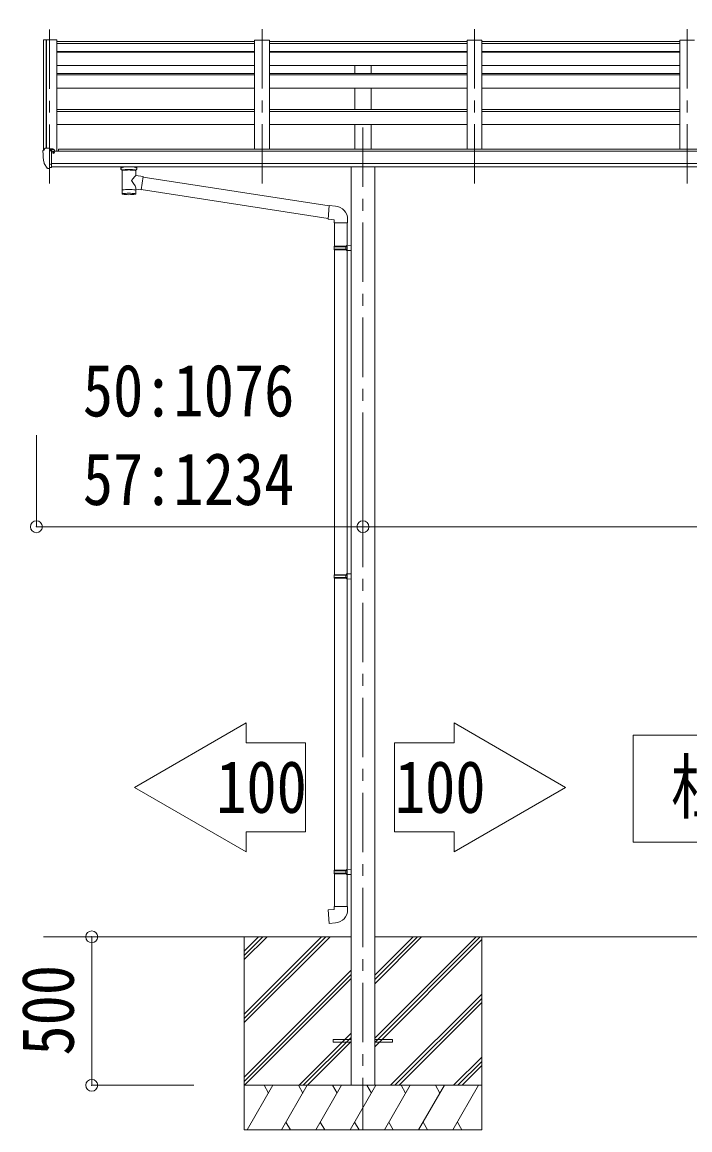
# Model space of a CAD drawing. Units: millimetres at full size, sheet at 1:40; details may follow other scales. Extents: x -11181 to 11305, y -7804 to 7716.
# Drawn here: x 2078 to 4327, y -3656 to 74 of the extents above; entities that cross this region are included whole.
import ezdxf
from ezdxf.enums import TextEntityAlignment as Align

# ---------------------------------------------------------------- set-up
doc = ezdxf.new("R2010")
doc.units = ezdxf.units.MM
doc.header["$LTSCALE"] = 40
doc.header["$PDMODE"] = 32
doc.header["$PDSIZE"] = 40
doc.linetypes.add('CHAIN1', pattern=[8, 5, -1, 1, -1])
for name, color, linetype, lineweight in [('0-0_0', 7, 'Continuous', 9), ('0-2_部品', 7, 'Continuous', 9), ('0-4_TABLE1', 7, 'Continuous', 9), ('0-6_OTH_LINE', 7, 'Continuous', 9), ('0-E_DET2', 6, 'Continuous', 9)]:
    doc.layers.add(name, color=color, linetype=linetype, lineweight=lineweight)
doc.styles.add('ＭＳ ゴシック', font='')
doc.styles.get('ＭＳ ゴシック').set_extended_font_data('MS Gothic')

msp = doc.modelspace()

# ---------------------------------------------------------------- linework, layer by layer
at = {"layer": '0-0_0'}
for p, q in [((2826.21, -3266.96), (3086.94, -3006.24)), ((2826.21, -3281.1), (3101.08, -3006.24)), ((2826.21, -3295.25), (3115.23, -3006.24)), ((2826.21, -3083.12), (2903.09, -3006.24)), ((2826.21, -3068.97), (2888.95, -3006.24)), ((2826.21, -3054.83), (2874.81, -3006.24)), ((3265.71, -3347.96), (3607.44, -3006.24)), ((3265.71, -3362.1), (3621.58, -3006.24)), ((3265.71, -3164.12), (3423.59, -3006.24)), ((3265.71, -3149.97), (3409.45, -3006.24)), ((3265.71, -3135.83), (3395.31, -3006.24)), ((3265.71, -3376.25), (3626.21, -3015.75)), ((3626.21, -3006.24), (3626.21, -3656.24)), ((2826.21, -3479.09), (3186.71, -3118.6)), ((2826.21, -3493.24), (3186.71, -3132.74)), ((2826.21, -3507.38), (3186.71, -3146.88)), ((3319.57, -3506.24), (3626.21, -3199.6)), ((3333.71, -3506.24), (3626.21, -3213.74)), ((3347.86, -3506.24), (3626.21, -3227.88)), ((3011.2, -3506.24), (3186.71, -3330.73)), ((3025.35, -3506.24), (3186.71, -3344.87)), ((3039.49, -3506.24), (3186.71, -3359.01)), ((3531.7, -3506.24), (3626.21, -3411.73)), ((3545.85, -3506.24), (3626.21, -3425.87)), ((3559.99, -3506.24), (3626.21, -3440.01)), ((3626.21, -3506.24), (2826.21, -3506.24)), ((2836.5, -3656.24), (2923.1, -3506.24)), ((2908.1, -3532.22), (2893.1, -3506.24)), ((2951.97, -3656.24), (3038.57, -3506.24)), ((3023.57, -3532.22), (3008.57, -3506.24)), ((3067.44, -3656.24), (3154.04, -3506.24)), ((3139.04, -3532.22), (3124.04, -3506.24)), ((3182.91, -3656.24), (3269.51, -3506.24)), ((3254.51, -3532.22), (3239.51, -3506.23)), ((3298.38, -3656.24), (3384.98, -3506.24)), ((3369.98, -3532.22), (3354.98, -3506.24)), ((3413.85, -3656.24), (3500.45, -3506.24)), ((3470.45, -3506.24), (3485.45, -3532.22)), ((3529.32, -3656.24), (3615.92, -3506.24)), ((2966.97, -3630.26), (2981.97, -3656.24)), ((3082.44, -3630.26), (3097.44, -3656.24)), ((3197.91, -3630.26), (3212.91, -3656.24)), ((3313.38, -3630.26), (3328.38, -3656.24)), ((3428.85, -3630.26), (3443.85, -3656.24)), ((3544.32, -3630.26), (3559.32, -3656.24))]:
    msp.add_line(p, q, dxfattribs=at)
msp.add_lwpolyline([(2826.21, -3006.24), (2826.21, -3656.24), (3626.21, -3656.24)], dxfattribs=at)
at = {"layer": '0-2_部品', "color": 4}
for p, q in [((3126.21, -3351.73), (3186.71, -3351.73)), ((3126.21, -3351.73), (3126.21, -3360.73)), ((3265.71, -3351.73), (3326.21, -3351.73)), ((3326.21, -3351.73), (3326.21, -3360.73)), ((3126.21, -3360.73), (3186.71, -3360.73)), ((3265.71, -3360.73), (3326.21, -3360.73))]:
    msp.add_line(p, q, dxfattribs=at)
at = {"layer": '0-4_TABLE1', "color": 5, "linetype": 'CHAIN1'}
for p, q in [((2170.21, 49.46), (2170.21, -469.83)), ((2886.21, -469.83), (2886.21, 74.02)), ((3602.21, -469.83), (3602.21, 74.02)), ((4318.21, -469.83), (4318.21, 74.02)), ((3226.21, -281.02), (3226.21, -3656.25))]:
    msp.add_line(p, q, dxfattribs=at)
at = {"layer": '0-4_TABLE1', "color": 4}
for p, q in [((2150.22, 13.11), (2150.21, -357.05)), ((2151.16, 13.99), (2158.99, 14.4)), ((2159.21, 14.32), (2159.21, -350.5)), ((2159.29, 14.21), (2159.91, 12.59)), ((2195.21, 14.41), (2195.21, -360.31)), ((2861.21, 8.68), (2195.21, 8.68)), ((2861.21, 1.61), (2195.21, 1.61)), ((2861.21, 13.81), (2861.21, -353.78)), ((2911.21, 13.81), (2861.21, 13.81)), ((2911.21, 13.81), (2911.21, -353.78)), ((3577.21, 8.68), (2911.21, 8.68)), ((3577.21, 1.61), (2911.21, 1.61)), ((3577.21, 13.81), (3577.21, -353.78)), ((3627.21, 13.81), (3577.21, 13.81)), ((3627.21, 13.81), (3627.21, -353.78)), ((4293.21, 8.68), (3627.21, 8.68)), ((4293.21, 1.61), (3627.21, 1.61)), ((4293.21, 13.81), (4293.21, -353.78)), ((4343.21, 13.81), (4293.21, 13.81)), ((2861.21, -24.69), (2195.21, -24.69)), ((2861.21, -27.26), (2195.21, -27.26)), ((3577.21, -24.69), (2911.21, -24.69)), ((3577.21, -27.26), (2911.21, -27.26)), ((4293.21, -24.69), (3627.21, -24.69)), ((4293.21, -27.26), (3627.21, -27.26)), ((2861.21, -72), (2195.21, -72)), ((3577.21, -72), (2911.21, -72)), ((3198.71, -98.98), (3198.71, -72)), ((3253.71, -98.98), (3253.71, -72)), ((4293.21, -72), (3627.21, -72)), ((2861.21, -98.98), (2195.21, -98.98)), ((2861.21, -103.93), (2195.21, -103.93)), ((3577.21, -98.98), (2911.21, -98.98)), ((3577.21, -103.93), (2911.21, -103.93)), ((4293.21, -98.98), (3627.21, -98.98)), ((4293.21, -103.93), (3627.21, -103.93)), ((2861.21, -148.12), (2195.21, -148.12)), ((3577.21, -148.12), (2911.21, -148.12)), ((3198.71, -219.89), (3198.71, -148.12)), ((3253.71, -219.89), (3253.71, -148.12)), ((4293.21, -148.12), (3627.21, -148.12)), ((2861.21, -219.89), (2195.21, -219.89)), ((3577.21, -219.89), (2911.21, -219.89)), ((4293.21, -219.89), (3627.21, -219.89)), ((2861.21, -226.69), (2195.21, -226.69)), ((3577.21, -226.69), (2911.21, -226.69)), ((4293.21, -226.69), (3627.21, -226.69)), ((2861.21, -270.24), (2195.21, -270.24)), ((3577.21, -270.24), (2911.21, -270.24)), ((3198.71, -353.78), (3198.71, -270.24)), ((3253.71, -353.78), (3253.71, -270.24)), ((4293.21, -270.24), (3627.21, -270.24)), ((7175.71, -360.31), (2176.71, -360.31)), ((2200.21, -360.31), (2200.21, -353.78)), ((7152.21, -353.78), (2200.21, -353.78)), ((2176.71, -401.71), (7175.71, -401.71)), ((7175.71, -413.56), (2176.71, -413.48)), ((3186.71, -413.85), (3186.71, -3506.24)), ((3265.71, -413.85), (3265.71, -3506.24))]:
    msp.add_line(p, q, dxfattribs=at)
at = {"layer": '0-4_TABLE1'}
for p, q in [((2148.21, -359.87), (2148.21, -360.5)), ((2155.12, -351.07), (2151.06, -356.88)), ((2170.21, -419), (2170.21, -350.5)), ((2171.71, -351.42), (2170.21, -351.42)), ((2176.71, -360.23), (2170.21, -359.84)), ((2171.71, -351.42), (2171.71, -357.59)), ((2181.39, -352.92), (2171.71, -352.2)), ((2171.71, -355.19), (2185.71, -355.24)), ((2181.18, -365.42), (2181.71, -365.42)), ((2181.71, -365.42), (2182.01, -365.42)), ((2182.21, -355.23), (2182.21, -353.33)), ((2186.71, -356.35), (2186.71, -360.31)), ((2162.59, -417.19), (2152.84, -401.81)), ((2168.71, -418.91), (2165, -418.68)), ((2168.71, -418.91), (2170.21, -419)), ((2170.21, -416.8), (2170.71, -416.8)), ((2170.71, -416.8), (2171.21, -415.8)), ((2176.71, -415.8), (2171.21, -415.8)), ((2410.71, -419.81), (2410.71, -413.69)), ((2414.81, -424.31), (2414.79, -504.6)), ((2460.61, -441.88), (2460.61, -424.3)), ((2485.83, -445.79), (2460.61, -441.88)), ((2464.71, -419.81), (2464.71, -413.69)), ((2485.83, -445.79), (2478.81, -491.05)), ((3112.67, -545.1), (2485.52, -447.8)), ((2460.63, -504.6), (2460.61, -487.97)), ((2460.61, -488.23), (2478.81, -491.05)), ((3109, -587.03), (2479.08, -489.31)), ((3133.63, -545.49), (3112.8, -543.66)), ((3174.71, -601.23), (3174.71, -590.31)), ((3128.71, -601.23), (3174.71, -601.23)), ((3130.71, -601.23), (3130.71, -680.49)), ((3172.71, -601.23), (3172.71, -677.93)), ((3128.71, -682.49), (3129.71, -680.49)), ((3128.71, -682.49), (3172.71, -682.49)), ((3128.71, -682.49), (3128.71, -690.49)), ((3128.71, -690.49), (3172.71, -690.49)), ((3128.71, -690.49), (3129.71, -692.49)), ((3129.71, -680.49), (3172.71, -680.49)), ((3129.71, -692.49), (3172.71, -692.49)), ((3130.71, -692.49), (3130.71, -1786.67)), ((3168.23, -682.49), (3167.81, -680.49)), ((3170.71, -677.99), (3186.71, -677.52)), ((3170.71, -679.99), (3170.71, -677.99)), ((3170.71, -679.99), (3172.71, -679.99)), ((3170.71, -694.99), (3170.71, -692.99)), ((3170.71, -694.99), (3186.71, -695.46)), ((3172.71, -695.05), (3172.71, -1784.12)), ((3186.71, -677.52), (3186.71, -695.46)), ((3128.71, -1788.67), (3129.71, -1786.67)), ((3128.71, -1788.67), (3172.71, -1788.67)), ((3128.71, -1788.67), (3128.71, -1796.67)), ((3129.71, -1786.67), (3172.71, -1786.67)), ((3168.23, -1788.67), (3167.81, -1786.67)), ((3170.71, -1784.17), (3186.71, -1783.7)), ((3170.71, -1786.17), (3170.71, -1784.17)), ((3170.71, -1786.17), (3172.71, -1786.17)), ((3186.71, -1783.7), (3186.71, -1801.65)), ((3128.71, -1796.67), (3172.71, -1796.67)), ((3128.71, -1796.67), (3129.71, -1798.67)), ((3129.71, -1798.67), (3172.71, -1798.67)), ((3130.71, -1798.67), (3130.71, -2781.83)), ((3170.71, -1801.17), (3170.71, -1799.17)), ((3170.71, -1801.17), (3186.71, -1801.65)), ((3172.71, -1801.23), (3172.71, -2779.28)), ((3128.71, -2783.83), (3129.71, -2781.83)), ((3128.71, -2783.83), (3172.71, -2783.83)), ((3128.71, -2783.83), (3128.71, -2791.83)), ((3128.71, -2791.83), (3172.71, -2791.83)), ((3128.71, -2791.83), (3129.71, -2793.83)), ((3129.71, -2781.83), (3172.71, -2781.83)), ((3129.71, -2793.83), (3172.71, -2793.83)), ((3130.71, -2793.83), (3130.71, -2903.84)), ((3168.23, -2783.83), (3167.81, -2781.83)), ((3170.71, -2779.33), (3186.71, -2778.86)), ((3170.71, -2781.33), (3170.71, -2779.33)), ((3170.71, -2781.33), (3172.71, -2781.33)), ((3170.71, -2796.33), (3170.71, -2794.33)), ((3170.71, -2796.33), (3186.71, -2796.81)), ((3172.71, -2796.39), (3172.71, -2903.84)), ((3186.71, -2778.86), (3186.71, -2796.81)), ((3128.71, -2903.84), (3174.71, -2903.84)), ((3128.71, -2913.84), (3128.71, -2903.84)), ((3174.71, -2903.84), (3174.71, -2914.75)), ((2150.21, -3006.24), (3186.71, -3006.24)), ((3265.71, -3006.24), (6086.71, -3006.24))]:
    msp.add_line(p, q, dxfattribs=at)
at = {"layer": '0-4_TABLE1', "color": 6}
for p, q in [((2312.8, -3006.24), (2656.05, -3006.24)), ((2312.8, -3006.24), (2312.8, -3506.23)), ((2312.8, -3506.23), (2656.05, -3506.23))]:
    msp.add_line(p, q, dxfattribs=at)
at = {"layer": '0-4_TABLE1', "color": 4}
msp.add_lwpolyline([(2159.91, -350.5), (2159.91, 14.41), (2195.21, 14.41)], dxfattribs=at)
at = {"layer": '0-4_TABLE1'}
for points in [[(2170.21, -350.5), (2158.21, -350.5), (2155.88, -350.64)], [(2176.71, -415.8), (2176.71, -357.59), (2171.71, -357.59)], [(2181.39, -352.92), (2181.55, -352.94), (2181.71, -352.97), (2181.85, -353.01), (2181.98, -353.06), (2182.08, -353.12), (2182.15, -353.19), (2182.2, -353.26), (2182.21, -353.33)], [(2182.01, -364.23), (2182.01, -365.42), (2186.71, -365.42)], [(2186.71, -363.8), (2186.71, -365.42), (2187.18, -365.42)], [(2170.21, -405.11), (2173.37, -404.7), (2176.71, -404.27)], [(2410.75, -419.87), (2410.73, -419.51), (2410.97, -418.55), (2411.49, -417.67), (2412.3, -416.83), (2413.41, -416.03), (2414.81, -415.31)], [(2410.75, -419.75), (2410.73, -420.11), (2410.97, -421.07), (2411.49, -421.95), (2412.3, -422.79), (2413.41, -423.59), (2414.81, -424.31)], [(2460.61, -415.32), (2460.84, -415.41), (2462.2, -416.15), (2463.31, -417), (2464.07, -417.86), (2464.53, -418.76), (2464.7, -419.65)], [(2460.61, -424.3), (2460.84, -424.2), (2462.2, -423.47), (2463.31, -422.62), (2464.07, -421.76), (2464.53, -420.86), (2464.7, -419.97)], [(3112.8, -543.66), (3108.79, -589.49), (3128.71, -591.23), (3128.71, -601.23)], [(3168.23, -682.49), (3168.23, -690.49), (3167.81, -692.49)], [(3170.71, -692.99), (3172.71, -692.99), (3172.71, -679.99)], [(3168.23, -1788.67), (3168.23, -1796.67), (3167.81, -1798.67)], [(3170.71, -1799.17), (3172.71, -1799.17), (3172.71, -1786.17)], [(3168.23, -2783.83), (3168.23, -2791.83), (3167.81, -2793.83)], [(3170.71, -2794.33), (3172.71, -2794.33), (3172.71, -2781.33)], [(3133.63, -2959.58), (3112.8, -2961.4), (3108.79, -2915.58), (3128.71, -2913.84)]]:
    msp.add_lwpolyline(points, dxfattribs=at)
at = {"layer": '0-4_TABLE1', "color": 4}
msp.add_circle((2184.18, -365.22), 3, dxfattribs=at)
for centre, radius, start, end in [((2151.21, 12.99), 1, 93, 173.32986), ((2159.01, 14.1), 0.301, 21.06327, 92.86679)]:
    msp.add_arc(centre, radius, start, end, dxfattribs=at)
at = {"layer": '0-4_TABLE1'}
for centre, radius, start, end in [((2151.21, -359.87), 3, 93, 180), ((2340.7, -360.5), 192.49, 180.0008, 192.1233), ((2155.94, -351.64), 1, 93.5, 145), ((2184.21, -365.42), 2.5, 151.64236, 180), ((2184.21, -365.42), 2.5, 0, 151.64236), ((2155.44, -400.31), 3, 191.83348, 210), ((2165.19, -415.69), 3, 210, 266.5), ((2427.78, -465.03), 51.38, 92.46126, 104.61963), ((2447.67, -465.03), 51.38, 75.38037, 87.53874), ((3129.71, -590.31), 45, 0, 85), ((3129.71, -2914.75), 45, 275, 0)]:
    msp.add_arc(centre, radius, start, end, dxfattribs=at)
for centre, major_axis, ratio, start_param, end_param in [((2185.71, -356.35), (-0.02, 1.1), 0.906239, 4.6917496, 6.2625459), ((2437.71, -425.5), (-22.91, -0.42), 0.072511, 4.711586, 6.2823824), ((2437.74, -423.87), (-22.91, -0.42), 0.072511, 4.711586, 6.2823824), ((2437.69, -423.88), (22.92, -0.42), 0.07247, 0.0008089, 1.5716053), ((2437.69, -425.5), (22.92, -0.42), 0.07247, 0.0008089, 1.5716053), ((2440.26, -464.08), (20.32, 22.25), 0.045535, 4.9756507, 6.2441899), ((2448.71, -419.81), (16, 0), 0.361356, 0, 0.0194874), ((2448.71, -419.81), (16, 0), 0.361356, 6.2636979, 6.2831853), ((2437.71, -461.43), (-22.81, 26.62), 0.234429, 3.1563334, 4.5976381), ((2437.71, -504.6), (22.92, 0), 0.101955, 6.2829723, 9.4248207), ((2437.71, -504.6), (22.92, 0), 0.101955, 3.1415499, 6.2833984), ((2437.71, -492.16), (22.91, 0), 0.122865, 6.2831853, 9.424778)]:
    msp.add_ellipse(centre, major_axis=major_axis, ratio=ratio, start_param=start_param, end_param=end_param, dxfattribs=at)
at = {"layer": '0-4_TABLE1', "color": 6}
for p in [(2312.8, -3006.24), (2312.8, -3506.23)]:
    msp.add_point(p, dxfattribs=at)
at = {"layer": '0-6_OTH_LINE', "color": 6}
for p, q in [((2126.16, -1625.2), (2126.16, -1316.85)), ((3226.11, -1625.2), (3226.11, -1316.85)), ((2126.16, -1625.2), (6126.11, -1625.2))]:
    msp.add_line(p, q, dxfattribs=at)
at = {"layer": '0-6_OTH_LINE'}
for p, q in [((2832.68, -2286), (2832.68, -2353.2)), ((4137.02, -2687), (4137.02, -2327)), ((4137.02, -2327), (5321.97, -2327)), ((3332.55, -2353.2), (3332.55, -2652.8)), ((2832.68, -2652.8), (3033.08, -2652.8)), ((2832.68, -2652.8), (2832.68, -2720)), ((3532.95, -2652.8), (3332.55, -2652.8)), ((3532.95, -2652.8), (3532.95, -2720)), ((5321.97, -2687), (4137.02, -2687))]:
    msp.add_line(p, q, dxfattribs=at)
for points in [[(2832.68, -2720), (2456.82, -2503), (2832.68, -2286)], [(3532.95, -2286), (3532.95, -2353.2), (3332.55, -2353.2)], [(3532.95, -2720), (3908.81, -2503), (3532.95, -2286)], [(2832.68, -2353.2), (3033.08, -2353.2), (3033.08, -2652.8)]]:
    msp.add_lwpolyline(points, dxfattribs=at)
at = {"layer": '0-6_OTH_LINE', "color": 6}
for p in [(2126.16, -1625.2), (3226.11, -1625.2)]:
    msp.add_point(p, dxfattribs=at)
at = {"layer": '0-E_DET2'}
msp.add_line((2312.8, -3006.24), (2656.05, -3006.24), dxfattribs=at)
msp.add_point((2312.8, -3006.24), dxfattribs=at)

# ---------------------------------------------------------------- texts
at = {"layer": '0-4_TABLE1', "style": 'ＭＳ ゴシック', "width": 0.85}
msp.add_text('500', height=176, rotation=90, dxfattribs=at).set_placement((2304.8, -3406.23), align=Align.BOTTOM_LEFT)
at = {"layer": '0-6_OTH_LINE', "style": 'ＭＳ ゴシック', "width": 0.85}
for s, p in [('50:1076', (2282.66, -1306.58)), ('57:1234', (2282.66, -1604.97)), ('柱移動範囲', (4263.52, -2641.75)), ('100', (2731.85, -2641.75)), ('100', (3333.78, -2641.75))]:
    msp.add_text(s, height=176, dxfattribs=at).set_placement(p, align=Align.BOTTOM_LEFT)

doc.saveas('drawing.dxf')
